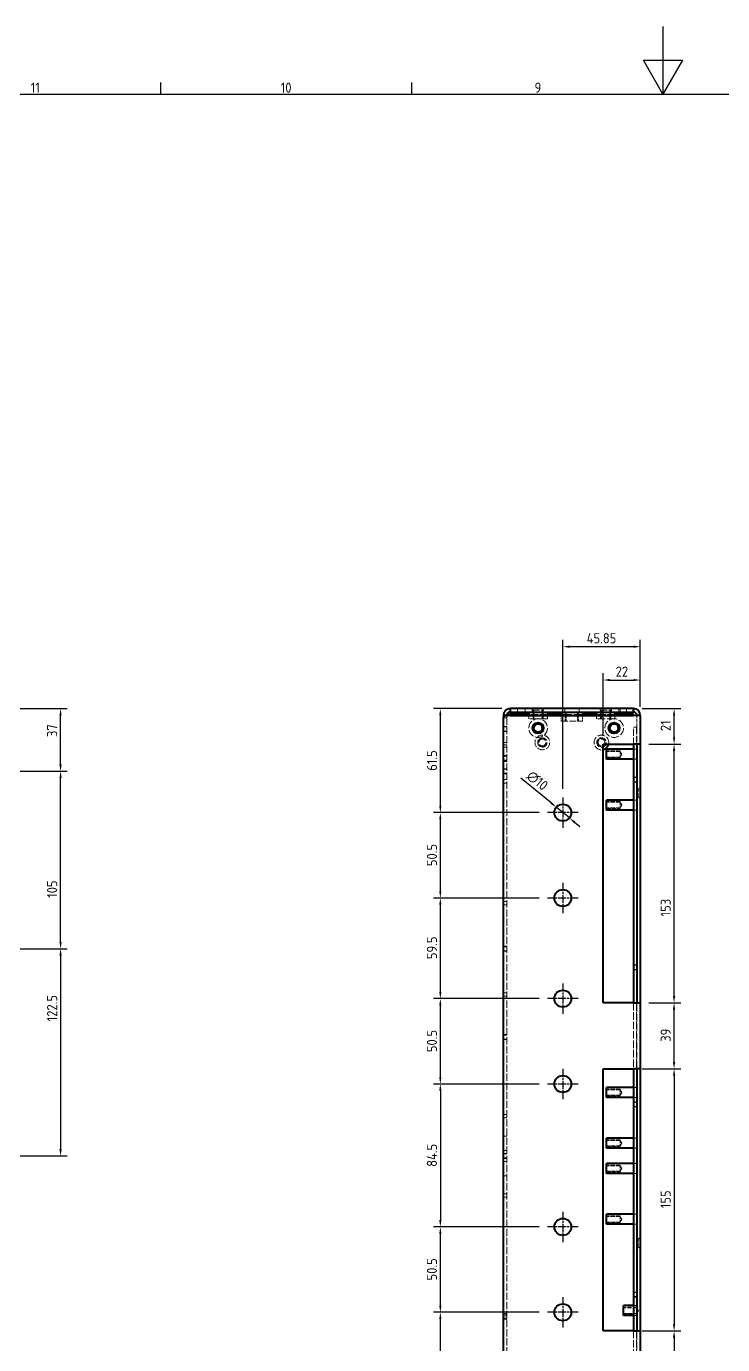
# Model space of a CAD drawing. Header units: millimetres. Extents: x 0 to 2378, y 0 to 1682.
# Drawn here: x 812 to 1224, y 902 to 1682 of the extents above; entities that cross this region are included whole.
import ezdxf

# ---------------------------------------------------------------- set-up
doc = ezdxf.new("R2010")
doc.units = ezdxf.units.MM
doc.header["$LTSCALE"] = 2
doc.linetypes.add('CHAIN', pattern=[0.3543, 0.2362, -0.0295, 0.0591, -0.0295])
doc.linetypes.add('DASHED', pattern=[0.2067, 0.1654, -0.0413])
doc.layers.get('0').update_dxf_attribs({"color": 3, "lineweight": 25})
for name, color, linetype, lineweight in [('가려진 것(ISO)', 2, 'DASHED', 18), ('가시적인 것(ISO)', 3, 'Continuous', 40), ('가시적인 좁은 것(ISO)', 3, 'Continuous', 35), ('경계(ISO)', 7, 'Continuous', 25), ('중심 표식(ISO)', 1, 'Continuous', 25), ('치수(ISO)', 2, 'Continuous', 25)]:
    doc.layers.add(name, color=color, linetype=linetype, lineweight=lineweight)
doc.styles.add('문자 텍스트_M2B', font='isocp.shx')
doc.styles.add('치수 텍스트_PSTEK_POSCO', font='isocp.shx')
doc.dimstyles.new('치수_PSTEK_POSCO', dxfattribs={"dimscale": 2, "dimtxt": 3, "dimasz": 2, "dimexe": 2, "dimexo": 2.5, "dimgap": 1, "dimtad": 1, "dimrnd": 1e-08, "dimdsep": 46, "dimtxsty": '치수 텍스트_PSTEK_POSCO', "dimcen": 0.09, "dimdle": 10, "dimclrd": 7, "dimclre": 7, "dimclrt": 2, "dimadec": 1, "dimazin": 2, "dimtfac": 1, "dimtmove": 0, "dimatfit": 3, "dimfxl": 0, "dimtolj": 1, "dimlwd": -1, "dimlwe": -1, "dimarcsym": 0})

# ---------------------------------------------------------------- blocks, each defined once
blk = doc.blocks.new('경계 Default Border')
at = {"layer": '경계(ISO)'}
for p, q in [((445.88, 821), (445.88, 824.4)), ((520.19, 821), (520.19, 824.4))]:
    blk.add_line(p, q, dxfattribs=at)
at = {"layer": '경계(ISO)', "flags": 128}
for points in [[(594.5, 841), (594.5, 821), (588.73, 831), (600.27, 831), (594.5, 821)], [(20, 20), (20, 821), (1169, 821), (1169, 20), (20, 20)]]:
    blk.add_lwpolyline(points, dxfattribs=at)
at = {"layer": '경계(ISO)', "color": 2, "char_height": 3, "attachment_point": 7, "style": '문자 텍스트_M2B'}
for s, insert in [('11', (407.37, 821.4)), ('10', (481.35, 821.37)), ('9', (556.49, 821.37))]:
    blk.add_mtext(s, dxfattribs=dict(at, insert=insert))
blk = doc.blocks.new('*D34')
at = {"layer": 'Defpoints', "color": 0, "transparency": 16777216}
for p in [(754.1, 1278.51), (832.37, 1278.51), (753.01, 1241.51)]:
    blk.add_point(p, dxfattribs=at)
at = {"layer": '치수(ISO)', "color": 7, "transparency": 16777216}
for p, q in [((759.1, 1278.51), (836.37, 1278.51)), ((832.37, 1245.51), (832.37, 1274.51)), ((758.01, 1241.51), (836.37, 1241.51))]:
    blk.add_line(p, q, dxfattribs=at)
for points in [[(831.7, 1274.51), (833.03, 1274.51), (832.37, 1278.51)], [(831.7, 1245.51), (833.03, 1245.51), (832.37, 1241.51)]]:
    blk.add_solid(points, dxfattribs=at)
at = {"layer": '치수(ISO)', "color": 2, "transparency": 16777216, "insert": (827.37, 1261.73), "char_height": 6, "attachment_point": 4, "rotation": 90, "style": '치수 텍스트_PSTEK_POSCO'}
blk.add_mtext('\\A1;37', dxfattribs=at)
blk = doc.blocks.new('*D35')
at = {"layer": 'Defpoints', "color": 0, "transparency": 16777216}
for p in [(753.01, 1241.51), (832.37, 1241.51), (747.51, 1136.51)]:
    blk.add_point(p, dxfattribs=at)
at = {"layer": '치수(ISO)', "color": 7, "transparency": 16777216}
for p, q in [((758.01, 1241.51), (836.37, 1241.51)), ((832.37, 1140.51), (832.37, 1237.51)), ((752.51, 1136.51), (836.37, 1136.51))]:
    blk.add_line(p, q, dxfattribs=at)
for points in [[(831.7, 1237.51), (833.03, 1237.51), (832.37, 1241.51)], [(831.7, 1140.51), (833.03, 1140.51), (832.37, 1136.51)]]:
    blk.add_solid(points, dxfattribs=at)
at = {"layer": '치수(ISO)', "color": 2, "transparency": 16777216, "insert": (827.37, 1166.61), "char_height": 6, "attachment_point": 4, "rotation": 90, "style": '치수 텍스트_PSTEK_POSCO'}
blk.add_mtext('\\A1;105', dxfattribs=at)
blk = doc.blocks.new('*D42')
at = {"layer": 'Defpoints', "color": 0, "transparency": 16777216}
for p in [(1171.58, 1278.51), (1195.58, 1278.51), (1175.58, 1257.51)]:
    blk.add_point(p, dxfattribs=at)
at = {"layer": '치수(ISO)', "color": 7, "transparency": 16777216}
for p, q in [((1176.58, 1278.51), (1199.58, 1278.51)), ((1195.58, 1261.51), (1195.58, 1274.51)), ((1180.58, 1257.51), (1199.58, 1257.51))]:
    blk.add_line(p, q, dxfattribs=at)
for points in [[(1194.91, 1274.51), (1196.25, 1274.51), (1195.58, 1278.51)], [(1194.91, 1261.51), (1196.25, 1261.51), (1195.58, 1257.51)]]:
    blk.add_solid(points, dxfattribs=at)
at = {"layer": '치수(ISO)', "color": 2, "transparency": 16777216, "insert": (1190.58, 1265.24), "char_height": 6, "attachment_point": 4, "rotation": 90, "style": '치수 텍스트_PSTEK_POSCO'}
blk.add_mtext('\\A1;21', dxfattribs=at)
blk = doc.blocks.new('*D43')
at = {"layer": 'Defpoints', "color": 0, "transparency": 16777216}
for p in [(1175.58, 1295.43), (1175.58, 1274.51), (1153.58, 1257.51)]:
    blk.add_point(p, dxfattribs=at)
at = {"layer": '치수(ISO)', "color": 7, "transparency": 16777216}
for p, q in [((1153.58, 1262.51), (1153.58, 1299.43)), ((1157.58, 1295.43), (1171.58, 1295.43)), ((1175.58, 1279.51), (1175.58, 1299.43))]:
    blk.add_line(p, q, dxfattribs=at)
for points in [[(1157.58, 1296.1), (1157.58, 1294.77), (1153.58, 1295.43)], [(1171.58, 1296.1), (1171.58, 1294.77), (1175.58, 1295.43)]]:
    blk.add_solid(points, dxfattribs=at)
at = {"layer": '치수(ISO)', "color": 2, "transparency": 16777216, "insert": (1161.02, 1300.43), "char_height": 6, "attachment_point": 4, "style": '치수 텍스트_PSTEK_POSCO'}
blk.add_mtext('\\A1;22', dxfattribs=at)
blk = doc.blocks.new('*D73')
at = {"layer": 'Defpoints', "color": 0, "transparency": 16777216}
for p in [(1057.2, 1107.01), (1120.73, 1107.01), (1120.73, 1056.51)]:
    blk.add_point(p, dxfattribs=at)
at = {"layer": '치수(ISO)', "color": 7, "transparency": 16777216}
for p, q in [((1115.73, 1107.01), (1053.2, 1107.01)), ((1057.2, 1060.51), (1057.2, 1103.01)), ((1115.73, 1056.51), (1053.2, 1056.51))]:
    blk.add_line(p, q, dxfattribs=at)
for points in [[(1056.53, 1103.01), (1057.86, 1103.01), (1057.2, 1107.01)], [(1056.53, 1060.51), (1057.86, 1060.51), (1057.2, 1056.51)]]:
    blk.add_solid(points, dxfattribs=at)
at = {"layer": '치수(ISO)', "color": 2, "transparency": 16777216, "insert": (1052.2, 1075.36), "char_height": 6, "attachment_point": 4, "rotation": 90, "style": '치수 텍스트_PSTEK_POSCO'}
blk.add_mtext('\\A1;50.5', dxfattribs=at)
blk = doc.blocks.new('*D74')
at = {"layer": 'Defpoints', "color": 0, "transparency": 16777216}
for p in [(1057.2, 1166.51), (1120.73, 1166.51), (1120.73, 1107.01)]:
    blk.add_point(p, dxfattribs=at)
at = {"layer": '치수(ISO)', "color": 7, "transparency": 16777216}
for p, q in [((1115.73, 1166.51), (1053.2, 1166.51)), ((1057.2, 1111.01), (1057.2, 1162.51)), ((1115.73, 1107.01), (1053.2, 1107.01))]:
    blk.add_line(p, q, dxfattribs=at)
for points in [[(1056.53, 1162.51), (1057.86, 1162.51), (1057.2, 1166.51)], [(1056.53, 1111.01), (1057.86, 1111.01), (1057.2, 1107.01)]]:
    blk.add_solid(points, dxfattribs=at)
at = {"layer": '치수(ISO)', "color": 2, "transparency": 16777216, "insert": (1052.2, 1130.35), "char_height": 6, "attachment_point": 4, "rotation": 90, "style": '치수 텍스트_PSTEK_POSCO'}
blk.add_mtext('\\A1;59.5', dxfattribs=at)
blk = doc.blocks.new('*D75')
at = {"layer": 'Defpoints', "color": 0, "transparency": 16777216}
for p in [(1057.2, 1217.01), (1120.73, 1217.01), (1120.73, 1166.51)]:
    blk.add_point(p, dxfattribs=at)
at = {"layer": '치수(ISO)', "color": 7, "transparency": 16777216}
for p, q in [((1115.73, 1217.01), (1053.2, 1217.01)), ((1057.2, 1170.51), (1057.2, 1213.01)), ((1115.73, 1166.51), (1053.2, 1166.51))]:
    blk.add_line(p, q, dxfattribs=at)
for points in [[(1056.53, 1213.01), (1057.86, 1213.01), (1057.2, 1217.01)], [(1056.53, 1170.51), (1057.86, 1170.51), (1057.2, 1166.51)]]:
    blk.add_solid(points, dxfattribs=at)
at = {"layer": '치수(ISO)', "color": 2, "transparency": 16777216, "insert": (1052.2, 1185.36), "char_height": 6, "attachment_point": 4, "rotation": 90, "style": '치수 텍스트_PSTEK_POSCO'}
blk.add_mtext('\\A1;50.5', dxfattribs=at)
blk = doc.blocks.new('*D76')
at = {"layer": 'Defpoints', "color": 0, "transparency": 16777216}
for p in [(1057.2, 1278.51), (1098.58, 1278.51), (1120.73, 1217.01)]:
    blk.add_point(p, dxfattribs=at)
at = {"layer": '치수(ISO)', "color": 7, "transparency": 16777216}
for p, q in [((1093.58, 1278.51), (1053.2, 1278.51)), ((1057.2, 1221.01), (1057.2, 1274.51)), ((1115.73, 1217.01), (1053.2, 1217.01))]:
    blk.add_line(p, q, dxfattribs=at)
for points in [[(1056.53, 1274.51), (1057.86, 1274.51), (1057.2, 1278.51)], [(1056.53, 1221.01), (1057.86, 1221.01), (1057.2, 1217.01)]]:
    blk.add_solid(points, dxfattribs=at)
at = {"layer": '치수(ISO)', "color": 2, "transparency": 16777216, "insert": (1052.2, 1241.78), "char_height": 6, "attachment_point": 4, "rotation": 90, "style": '치수 텍스트_PSTEK_POSCO'}
blk.add_mtext('\\A1;61.5', dxfattribs=at)
blk = doc.blocks.new('*D78')
at = {"layer": 'Defpoints', "color": 0, "transparency": 16777216}
for p in [(1057.2, 921.51), (1120.73, 921.51), (1120.73, 862.01)]:
    blk.add_point(p, dxfattribs=at)
at = {"layer": '치수(ISO)', "color": 7, "transparency": 16777216}
for p, q in [((1115.73, 921.51), (1053.2, 921.51)), ((1057.2, 866.01), (1057.2, 917.51)), ((1115.73, 862.01), (1053.2, 862.01))]:
    blk.add_line(p, q, dxfattribs=at)
for points in [[(1056.53, 917.51), (1057.86, 917.51), (1057.2, 921.51)], [(1056.53, 866.01), (1057.86, 866.01), (1057.2, 862.01)]]:
    blk.add_solid(points, dxfattribs=at)
at = {"layer": '치수(ISO)', "color": 2, "transparency": 16777216, "insert": (1052.2, 885.35), "char_height": 6, "attachment_point": 4, "rotation": 90, "style": '치수 텍스트_PSTEK_POSCO'}
blk.add_mtext('\\A1;59.5', dxfattribs=at)
blk = doc.blocks.new('*D79')
at = {"layer": 'Defpoints', "color": 0, "transparency": 16777216}
for p in [(1057.2, 972.01), (1120.73, 972.01), (1120.73, 921.51)]:
    blk.add_point(p, dxfattribs=at)
at = {"layer": '치수(ISO)', "color": 7, "transparency": 16777216}
for p, q in [((1115.73, 972.01), (1053.2, 972.01)), ((1057.2, 925.51), (1057.2, 968.01)), ((1115.73, 921.51), (1053.2, 921.51))]:
    blk.add_line(p, q, dxfattribs=at)
for points in [[(1056.53, 968.01), (1057.86, 968.01), (1057.2, 972.01)], [(1056.53, 925.51), (1057.86, 925.51), (1057.2, 921.51)]]:
    blk.add_solid(points, dxfattribs=at)
at = {"layer": '치수(ISO)', "color": 2, "transparency": 16777216, "insert": (1052.2, 940.36), "char_height": 6, "attachment_point": 4, "rotation": 90, "style": '치수 텍스트_PSTEK_POSCO'}
blk.add_mtext('\\A1;50.5', dxfattribs=at)
blk = doc.blocks.new('*D80')
at = {"layer": 'Defpoints', "color": 0, "transparency": 16777216}
for p in [(1129.73, 1315.14), (1175.58, 1274.51), (1129.73, 1226.01)]:
    blk.add_point(p, dxfattribs=at)
at = {"layer": '치수(ISO)', "color": 7, "transparency": 16777216}
for p, q in [((1129.73, 1231.01), (1129.73, 1319.14)), ((1175.58, 1279.51), (1175.58, 1319.14)), ((1171.58, 1315.14), (1133.73, 1315.14))]:
    blk.add_line(p, q, dxfattribs=at)
for points in [[(1133.73, 1315.8), (1133.73, 1314.47), (1129.73, 1315.14)], [(1171.58, 1315.8), (1171.58, 1314.47), (1175.58, 1315.14)]]:
    blk.add_solid(points, dxfattribs=at)
at = {"layer": '치수(ISO)', "color": 2, "transparency": 16777216, "insert": (1143.83, 1320.14), "char_height": 6, "attachment_point": 4, "style": '치수 텍스트_PSTEK_POSCO'}
blk.add_mtext('\\A1;45.85', dxfattribs=at)
blk = doc.blocks.new('*D81')
at = {"layer": 'Defpoints', "color": 0, "transparency": 16777216}
for p in [(1125.86, 1220.18), (1133.6, 1213.84)]:
    blk.add_point(p, dxfattribs=at)
at = {"layer": '치수(ISO)', "color": 7, "transparency": 16777216}
for p, q in [((1122.77, 1222.72), (1104.86, 1237.41)), ((1133.6, 1213.84), (1125.86, 1220.18)), ((1136.69, 1211.31), (1139.78, 1208.77))]:
    blk.add_line(p, q, dxfattribs=at)
for points in [[(1123.19, 1223.23), (1122.35, 1222.2), (1125.86, 1220.18)], [(1137.11, 1211.82), (1136.27, 1210.79), (1133.6, 1213.84)]]:
    blk.add_solid(points, dxfattribs=at)
at = {"layer": '치수(ISO)', "color": 2, "transparency": 16777216, "insert": (1109.57, 1240), "char_height": 6, "attachment_point": 4, "rotation": 320.65328, "style": '치수 텍스트_PSTEK_POSCO'}
blk.add_mtext('\\A1;∅10', dxfattribs=at)
blk = doc.blocks.new('*D84')
at = {"layer": 'Defpoints', "color": 0, "transparency": 16777216}
for p in [(1175.58, 1104.51), (1195.58, 1104.51), (1175.58, 1065.51)]:
    blk.add_point(p, dxfattribs=at)
at = {"layer": '치수(ISO)', "color": 7, "transparency": 16777216}
for p, q in [((1180.58, 1104.51), (1199.58, 1104.51)), ((1195.58, 1069.51), (1195.58, 1100.51)), ((1180.58, 1065.51), (1199.58, 1065.51))]:
    blk.add_line(p, q, dxfattribs=at)
for points in [[(1194.91, 1100.51), (1196.25, 1100.51), (1195.58, 1104.51)], [(1194.91, 1069.51), (1196.25, 1069.51), (1195.58, 1065.51)]]:
    blk.add_solid(points, dxfattribs=at)
at = {"layer": '치수(ISO)', "color": 2, "transparency": 16777216, "insert": (1190.58, 1081.5), "char_height": 6, "attachment_point": 4, "rotation": 90, "style": '치수 텍스트_PSTEK_POSCO'}
blk.add_mtext('\\A1;39', dxfattribs=at)
blk = doc.blocks.new('*D85')
at = {"layer": 'Defpoints', "color": 0, "transparency": 16777216}
for p in [(1175.58, 1257.51), (1195.58, 1257.51), (1175.58, 1104.51)]:
    blk.add_point(p, dxfattribs=at)
at = {"layer": '치수(ISO)', "color": 7, "transparency": 16777216}
for p, q in [((1180.58, 1257.51), (1199.58, 1257.51)), ((1195.58, 1108.51), (1195.58, 1253.51)), ((1180.58, 1104.51), (1199.58, 1104.51))]:
    blk.add_line(p, q, dxfattribs=at)
for points in [[(1194.91, 1253.51), (1196.25, 1253.51), (1195.58, 1257.51)], [(1194.91, 1108.51), (1196.25, 1108.51), (1195.58, 1104.51)]]:
    blk.add_solid(points, dxfattribs=at)
at = {"layer": '치수(ISO)', "color": 2, "transparency": 16777216, "insert": (1190.58, 1155.61), "char_height": 6, "attachment_point": 4, "rotation": 90, "style": '치수 텍스트_PSTEK_POSCO'}
blk.add_mtext('\\A1;153', dxfattribs=at)
blk = doc.blocks.new('*D86')
at = {"layer": 'Defpoints', "color": 0, "transparency": 16777216}
for p in [(1175.58, 1091.62), (1153.58, 717.51), (1175.58, 689.1)]:
    blk.add_point(p, dxfattribs=at)
at = {"layer": '치수(ISO)', "color": 7, "transparency": 16777216}
for p, q in [((1153.58, 712.51), (1153.58, 685.1)), ((1153.58, 689.1), (1135.42, 689.1)), ((1171.58, 689.1), (1157.58, 689.1))]:
    blk.add_line(p, q, dxfattribs=at)
for points in [[(1157.58, 689.77), (1157.58, 688.44), (1153.58, 689.1)], [(1171.58, 689.77), (1171.58, 688.44), (1175.58, 689.1)]]:
    blk.add_solid(points, dxfattribs=at)
at = {"layer": '치수(ISO)', "color": 2, "transparency": 16777216, "insert": (1137.42, 694.1), "char_height": 6, "attachment_point": 4, "style": '치수 텍스트_PSTEK_POSCO'}
blk.add_mtext('\\A1;22', dxfattribs=at)
blk = doc.blocks.new('*D87')
at = {"layer": 'Defpoints', "color": 0, "transparency": 16777216}
for p in [(753.01, 1136.51), (753.01, 1014.01), (832.37, 1014.01)]:
    blk.add_point(p, dxfattribs=at)
at = {"layer": '치수(ISO)', "color": 7, "transparency": 16777216}
for p, q in [((758.01, 1136.51), (836.37, 1136.51)), ((832.37, 1132.51), (832.37, 1018.01)), ((758.01, 1014.01), (836.37, 1014.01))]:
    blk.add_line(p, q, dxfattribs=at)
for points in [[(831.7, 1132.51), (833.03, 1132.51), (832.37, 1136.51)], [(831.7, 1018.01), (833.03, 1018.01), (832.37, 1014.01)]]:
    blk.add_solid(points, dxfattribs=at)
at = {"layer": '치수(ISO)', "color": 2, "transparency": 16777216, "insert": (827.37, 1093.59), "char_height": 6, "attachment_point": 4, "rotation": 90, "style": '치수 텍스트_PSTEK_POSCO'}
blk.add_mtext('\\A1;122.5', dxfattribs=at)
blk = doc.blocks.new('*D161')
at = {"layer": 'Defpoints', "color": 0, "transparency": 16777216}
for p in [(1120.73, 1056.51), (1057.2, 972.01), (1120.73, 972.01)]:
    blk.add_point(p, dxfattribs=at)
at = {"layer": '치수(ISO)', "color": 7, "transparency": 16777216}
for p, q in [((1115.73, 1056.51), (1053.2, 1056.51)), ((1057.2, 1052.51), (1057.2, 976.01)), ((1115.73, 972.01), (1053.2, 972.01))]:
    blk.add_line(p, q, dxfattribs=at)
for points in [[(1056.53, 1052.51), (1057.86, 1052.51), (1057.2, 1056.51)], [(1056.53, 976.01), (1057.86, 976.01), (1057.2, 972.01)]]:
    blk.add_solid(points, dxfattribs=at)
at = {"layer": '치수(ISO)', "color": 2, "transparency": 16777216, "insert": (1052.2, 1007.54), "char_height": 6, "attachment_point": 4, "rotation": 90, "style": '치수 텍스트_PSTEK_POSCO'}
blk.add_mtext('\\A1;84.5', dxfattribs=at)
blk = doc.blocks.new('*D168')
at = {"layer": 'Defpoints', "color": 0, "transparency": 16777216}
for p in [(1171.58, 1065.51), (1171.58, 910.51), (1195.58, 910.51)]:
    blk.add_point(p, dxfattribs=at)
at = {"layer": '치수(ISO)', "color": 7, "transparency": 16777216}
for p, q in [((1176.58, 1065.51), (1199.58, 1065.51)), ((1195.58, 1061.51), (1195.58, 914.51)), ((1176.58, 910.51), (1199.58, 910.51))]:
    blk.add_line(p, q, dxfattribs=at)
for points in [[(1194.91, 1061.51), (1196.25, 1061.51), (1195.58, 1065.51)], [(1194.91, 914.51), (1196.25, 914.51), (1195.58, 910.51)]]:
    blk.add_solid(points, dxfattribs=at)
at = {"layer": '치수(ISO)', "color": 2, "transparency": 16777216, "insert": (1190.58, 983.09), "char_height": 6, "attachment_point": 4, "rotation": 90, "style": '치수 텍스트_PSTEK_POSCO'}
blk.add_mtext('\\A1;155', dxfattribs=at)
blk = doc.blocks.new('*D169')
at = {"layer": 'Defpoints', "color": 0, "transparency": 16777216}
for p in [(1171.58, 910.51), (1171.58, 872.51), (1195.58, 872.51)]:
    blk.add_point(p, dxfattribs=at)
at = {"layer": '치수(ISO)', "color": 7, "transparency": 16777216}
for p, q in [((1176.58, 910.51), (1199.58, 910.51)), ((1195.58, 906.51), (1195.58, 876.51)), ((1176.58, 872.51), (1199.58, 872.51))]:
    blk.add_line(p, q, dxfattribs=at)
for points in [[(1194.91, 906.51), (1196.25, 906.51), (1195.58, 910.51)], [(1194.91, 876.51), (1196.25, 876.51), (1195.58, 872.51)]]:
    blk.add_solid(points, dxfattribs=at)
at = {"layer": '치수(ISO)', "color": 2, "transparency": 16777216, "insert": (1190.58, 888.21), "char_height": 6, "attachment_point": 4, "rotation": 90, "style": '치수 텍스트_PSTEK_POSCO'}
blk.add_mtext('\\A1;38', dxfattribs=at)

msp = doc.modelspace()

# ---------------------------------------------------------------- linework, layer by layer
at = {"layer": '가려진 것(ISO)', "ltscale": 1.904597}
for p, q in [((1096.5796, 1273.098), (1094.5796, 1273.098)), ((1096.5796, 1273.098), (1096.5796, 1274.5122)), ((1102.8296, 1276.5122), (1102.8296, 1278.5122)), ((1107.3296, 1276.5122), (1107.3296, 1278.5122)), ((1109.5796, 1274.5122), (1109.5796, 1272.5122)), ((1111.5796, 1278.5122), (1111.5796, 1276.5122)), ((1120.5796, 1274.5122), (1120.5796, 1272.5122)), ((1130.8296, 1276.5122), (1130.8296, 1278.5122)), ((1139.3296, 1276.5122), (1139.3296, 1278.5122)), ((1149.5796, 1274.5122), (1149.5796, 1272.5122)), ((1158.5796, 1278.5122), (1158.5796, 1276.5122)), ((1160.5796, 1274.5122), (1160.5796, 1272.5122)), ((1162.8296, 1276.5122), (1162.8296, 1278.5122)), ((1163.5796, 1278.5122), (1163.5796, 1276.5122)), ((1167.3296, 1276.5122), (1167.3296, 1278.5122)), ((1096.5796, 1268.0122), (1094.5796, 1268.0122)), ((1096.5796, 1267.7417), (1094.5796, 1267.7417)), ((1096.5796, 1265.2827), (1094.5796, 1265.2827)), ((1094.5796, 1265.0122), (1096.5796, 1265.0122)), ((1094.5796, 1258.5122), (1096.5796, 1258.5122)), ((1096.5796, 1257.098), (1094.5796, 1257.098)), ((1096.5796, 1255.7622), (1094.5796, 1255.7622)), ((1096.5796, 1250.7622), (1094.5796, 1250.7622)), ((1096.5796, 1250.4917), (1094.5796, 1250.4917)), ((1096.5796, 1248.0327), (1094.5796, 1248.0327)), ((1094.5796, 1247.7622), (1096.5796, 1247.7622)), ((1173.5796, 1254.4622), (1171.5796, 1254.4622)), ((1173.5796, 1248.5622), (1171.5796, 1248.5622)), ((1096.5796, 1247.2622), (1094.5796, 1247.2622)), ((1096.5796, 1243.0122), (1094.5796, 1243.0122)), ((1096.5796, 1242.7417), (1094.5796, 1242.7417)), ((1096.5796, 1240.2827), (1094.5796, 1240.2827)), ((1094.5796, 1240.0122), (1096.5796, 1240.0122)), ((1094.5796, 1236.5122), (1096.5796, 1236.5122)), ((1094.5796, 1234.5122), (1096.5796, 1234.5122)), ((1173.5796, 1238.0122), (1171.5796, 1238.0122)), ((1171.5796, 1237.7417), (1173.5796, 1237.7417)), ((1171.5796, 1235.2827), (1173.5796, 1235.2827)), ((1171.5796, 1235.0122), (1173.5796, 1235.0122)), ((1173.5796, 1224.4622), (1171.5796, 1224.4622)), ((1173.5796, 1218.5622), (1171.5796, 1218.5622)), ((1094.5796, 1164.5122), (1096.5796, 1164.5122)), ((1096.5796, 1162.5122), (1094.5796, 1162.5122)), ((1096.5796, 1138.0122), (1094.5796, 1138.0122)), ((1096.5796, 1137.7417), (1094.5796, 1137.7417)), ((1096.5796, 1135.2827), (1094.5796, 1135.2827)), ((1094.5796, 1135.0122), (1096.5796, 1135.0122)), ((1173.5796, 1127.0122), (1171.5796, 1127.0122)), ((1171.5796, 1126.7417), (1173.5796, 1126.7417)), ((1171.5796, 1124.2827), (1173.5796, 1124.2827)), ((1171.5796, 1124.0122), (1173.5796, 1124.0122)), ((1094.5796, 1110.5122), (1096.5796, 1110.5122)), ((1094.5796, 1108.5122), (1096.5796, 1108.5122)), ((1096.5796, 1085.7622), (1094.5796, 1085.7622)), ((1096.5796, 1085.4917), (1094.5796, 1085.4917)), ((1096.5796, 1083.0327), (1094.5796, 1083.0327)), ((1094.5796, 1082.7622), (1096.5796, 1082.7622)), ((1173.5796, 1054.4622), (1171.5796, 1054.4622)), ((1173.5796, 1048.5622), (1171.5796, 1048.5622)), ((1173.5796, 1046.0122), (1171.5796, 1046.0122)), ((1171.5796, 1045.7417), (1173.5796, 1045.7417)), ((1094.5796, 1038.5122), (1096.5796, 1038.5122)), ((1171.5796, 1043.2827), (1173.5796, 1043.2827)), ((1171.5796, 1043.0122), (1173.5796, 1043.0122)), ((1096.5796, 1036.5122), (1094.5796, 1036.5122)), ((1096.5796, 1025.7622), (1094.5796, 1025.7622)), ((1173.5796, 1024.4622), (1171.5796, 1024.4622)), ((1096.5796, 1017.2622), (1094.5796, 1017.2622)), ((1096.5796, 1015.5122), (1094.5796, 1015.5122)), ((1096.5796, 1015.2417), (1094.5796, 1015.2417)), ((1173.5796, 1018.5622), (1171.5796, 1018.5622)), ((1096.5796, 1012.7827), (1094.5796, 1012.7827)), ((1094.5796, 1012.5122), (1096.5796, 1012.5122)), ((1096.5796, 1010.7622), (1094.5796, 1010.7622)), ((1173.5796, 1009.4622), (1171.5796, 1009.4622)), ((1096.5796, 1002.2622), (1094.5796, 1002.2622)), ((1173.5796, 1003.5622), (1171.5796, 1003.5622)), ((1094.5796, 991.5122), (1096.5796, 991.5122)), ((1094.5796, 989.5122), (1096.5796, 989.5122)), ((1173.5796, 979.4622), (1171.5796, 979.4622)), ((1173.5796, 973.5622), (1171.5796, 973.5622)), ((1173.5796, 933.5122), (1171.5796, 933.5122)), ((1171.5796, 933.2417), (1173.5796, 933.2417)), ((1171.5796, 930.7827), (1173.5796, 930.7827)), ((1171.5796, 930.5122), (1173.5796, 930.5122)), ((1096.5796, 920.7622), (1094.5796, 920.7622)), ((1096.5796, 920.4917), (1094.5796, 920.4917)), ((1173.5796, 925.4622), (1171.5796, 925.4622)), ((1094.5796, 919.5122), (1096.5796, 919.5122)), ((1096.5796, 918.0327), (1094.5796, 918.0327)), ((1094.5796, 917.7622), (1096.5796, 917.7622)), ((1096.5796, 917.5122), (1094.5796, 917.5122)), ((1173.5796, 919.5622), (1171.5796, 919.5622))]:
    msp.add_line(p, q, dxfattribs=at)
at = {"layer": '가려진 것(ISO)', "ltscale": 13.051744}
msp.add_line((1096.5796, 1273.098), (1096.5796, 399.0122), dxfattribs=at)
at = {"layer": '가려진 것(ISO)', "ltscale": 7.618686}
for p, q in [((1109.0796, 1275.098), (1101.0796, 1275.098)), ((1169.0796, 1275.098), (1161.0796, 1275.098)), ((1163.5796, 1253.5122), (1155.5796, 1253.5122)), ((1163.5796, 1253.1332), (1155.5796, 1253.1332)), ((1163.5796, 1249.8912), (1155.5796, 1249.8912)), ((1155.5796, 1249.5122), (1163.5796, 1249.5122)), ((1163.5796, 1223.5122), (1155.5796, 1223.5122)), ((1163.5796, 1223.1332), (1155.5796, 1223.1332)), ((1163.5796, 1219.8912), (1155.5796, 1219.8912)), ((1155.5796, 1219.5122), (1163.5796, 1219.5122)), ((1163.5796, 1053.5122), (1155.5796, 1053.5122)), ((1163.5796, 1053.1332), (1155.5796, 1053.1332)), ((1163.5796, 1049.8912), (1155.5796, 1049.8912)), ((1155.5796, 1049.5122), (1163.5796, 1049.5122)), ((1163.5796, 1023.5122), (1155.5796, 1023.5122)), ((1163.5796, 1023.1332), (1155.5796, 1023.1332)), ((1163.5796, 1019.8912), (1155.5796, 1019.8912)), ((1155.5796, 1019.5122), (1163.5796, 1019.5122)), ((1163.5796, 1008.5122), (1155.5796, 1008.5122)), ((1163.5796, 1008.1332), (1155.5796, 1008.1332)), ((1163.5796, 1004.8912), (1155.5796, 1004.8912)), ((1155.5796, 1004.5122), (1163.5796, 1004.5122)), ((1163.5796, 978.5122), (1155.5796, 978.5122)), ((1163.5796, 978.1332), (1155.5796, 978.1332)), ((1163.5796, 974.8912), (1155.5796, 974.8912)), ((1155.5796, 974.5122), (1163.5796, 974.5122)), ((1173.5796, 924.5122), (1165.5796, 924.5122)), ((1173.5796, 924.1332), (1165.5796, 924.1332)), ((1173.5796, 920.8912), (1165.5796, 920.8912)), ((1165.5796, 920.5122), (1173.5796, 920.5122))]:
    msp.add_line(p, q, dxfattribs=at)
at = {"layer": '가려진 것(ISO)', "ltscale": 1.428422}
for p, q in [((1103.0796, 1276.5122), (1103.0796, 1275.0122)), ((1103.4586, 1276.5122), (1103.4586, 1275.0122)), ((1106.7006, 1276.5122), (1106.7006, 1275.0122)), ((1107.0796, 1275.0122), (1107.0796, 1276.5122)), ((1163.0796, 1276.5122), (1163.0796, 1275.0122)), ((1163.4586, 1276.5122), (1163.4586, 1275.0122)), ((1166.7006, 1276.5122), (1166.7006, 1275.0122)), ((1167.0796, 1275.0122), (1167.0796, 1276.5122))]:
    msp.add_line(p, q, dxfattribs=at)
at = {"layer": '가려진 것(ISO)', "ltscale": 13.304306}
for p, q in [((1120.5796, 1275.098), (1109.5796, 1275.098)), ((1160.5796, 1275.098), (1149.5796, 1275.098))]:
    msp.add_line(p, q, dxfattribs=at)
at = {"layer": '가려진 것(ISO)', "ltscale": 13.932237}
for p, q in [((1120.5796, 1272.5122), (1109.5796, 1272.5122)), ((1160.5796, 1272.5122), (1149.5796, 1272.5122))]:
    msp.add_line(p, q, dxfattribs=at)
at = {"layer": '가려진 것(ISO)', "ltscale": 0.952248}
for p, q in [((1111.8296, 1277.5122), (1111.8296, 1278.5122)), ((1118.3296, 1277.5122), (1118.3296, 1278.5122)), ((1151.8296, 1277.5122), (1151.8296, 1278.5122)), ((1158.3296, 1277.5122), (1158.3296, 1278.5122))]:
    msp.add_line(p, q, dxfattribs=at)
at = {"layer": '가려진 것(ISO)', "ltscale": 12.349028}
for p, q in [((1111.8296, 1277.5122), (1118.3296, 1277.5122)), ((1151.8296, 1277.5122), (1158.3296, 1277.5122))]:
    msp.add_line(p, q, dxfattribs=at)
at = {"layer": '가려진 것(ISO)', "ltscale": 4.761642}
for p, q in [((1112.0796, 1277.5122), (1112.0796, 1272.5122)), ((1112.6211, 1277.5122), (1112.6211, 1272.5122)), ((1117.5381, 1277.5122), (1117.5381, 1272.5122)), ((1118.0796, 1272.5122), (1118.0796, 1277.5122)), ((1152.0796, 1277.5122), (1152.0796, 1272.5122)), ((1152.6211, 1277.5122), (1152.6211, 1272.5122)), ((1157.5381, 1277.5122), (1157.5381, 1272.5122)), ((1158.0796, 1272.5122), (1158.0796, 1277.5122))]:
    msp.add_line(p, q, dxfattribs=at)
at = {"layer": '가려진 것(ISO)', "ltscale": 15.299952}
msp.add_line((1141.4046, 1275.098), (1128.7546, 1275.098), dxfattribs=at)
at = {"layer": '가려진 것(ISO)', "ltscale": 3.304549}
for p, q in [((1128.7546, 1274.5122), (1128.7546, 1271.0422)), ((1141.4046, 1274.5122), (1141.4046, 1271.0422))]:
    msp.add_line(p, q, dxfattribs=at)
at = {"layer": '가려진 것(ISO)', "ltscale": 12.016554}
msp.add_line((1128.7546, 1271.0422), (1141.4046, 1271.0422), dxfattribs=at)
at = {"layer": '가려진 것(ISO)', "ltscale": 5.209245}
for p, q in [((1131.0796, 1276.5122), (1131.0796, 1271.0422)), ((1131.7561, 1276.5122), (1131.7561, 1271.0422)), ((1138.4031, 1276.5122), (1138.4031, 1271.0422)), ((1139.0796, 1271.0422), (1139.0796, 1276.5122))]:
    msp.add_line(p, q, dxfattribs=at)
at = {"layer": '가려진 것(ISO)', "ltscale": 6.666338}
msp.add_line((1173.5796, 1267.5122), (1173.5796, 1274.5122), dxfattribs=at)
at = {"layer": '가려진 것(ISO)', "ltscale": 12.094824}
for p, q in [((1171.5796, 1257.5122), (1171.5796, 1267.5122)), ((1173.3116, 1267.5122), (1173.3116, 1257.5122)), ((1173.5796, 1267.5122), (1173.5796, 1257.5122))]:
    msp.add_line(p, q, dxfattribs=at)
at = {"layer": '가려진 것(ISO)', "ltscale": 1.649416}
msp.add_line((1171.5796, 1267.5122), (1173.3116, 1267.5122), dxfattribs=at)
at = {"layer": '가려진 것(ISO)', "ltscale": 0.255081}
msp.add_line((1173.3116, 1267.5122), (1173.5796, 1267.5122), dxfattribs=at)
at = {"layer": '가려진 것(ISO)', "ltscale": 5.983681}
for p, q in [((1163.5796, 1253.5122), (1163.5796, 1249.5122)), ((1163.5796, 1223.5122), (1163.5796, 1219.5122)), ((1163.5796, 1053.5122), (1163.5796, 1049.5122)), ((1163.5796, 1023.5122), (1163.5796, 1019.5122)), ((1163.5796, 1008.5122), (1163.5796, 1004.5122)), ((1163.5796, 978.5122), (1163.5796, 974.5122))]:
    msp.add_line(p, q, dxfattribs=at)
at = {"layer": '가려진 것(ISO)', "ltscale": 1.800898}
for p, q in [((1164.5536, 1251.5122), (1163.5796, 1253.1332)), ((1164.5536, 1251.5122), (1163.5796, 1249.8912)), ((1164.5536, 1221.5122), (1163.5796, 1223.1332)), ((1164.5536, 1221.5122), (1163.5796, 1219.8912)), ((1164.5536, 1051.5122), (1163.5796, 1053.1332)), ((1164.5536, 1051.5122), (1163.5796, 1049.8912)), ((1164.5536, 1021.5122), (1163.5796, 1023.1332)), ((1164.5536, 1021.5122), (1163.5796, 1019.8912)), ((1164.5536, 1006.5122), (1163.5796, 1008.1332)), ((1164.5536, 1006.5122), (1163.5796, 1004.8912)), ((1164.5536, 976.5122), (1163.5796, 978.1332)), ((1164.5536, 976.5122), (1163.5796, 974.8912)), ((1174.5536, 922.5122), (1173.5796, 924.1332)), ((1174.5536, 922.5122), (1173.5796, 920.8912))]:
    msp.add_line(p, q, dxfattribs=at)
at = {"layer": '가려진 것(ISO)', "ltscale": 1.68343}
for p, q in [((1174.3296, 1230.7622), (1175.5796, 1232.0122)), ((1174.3296, 1226.2622), (1175.5796, 1225.0122)), ((1174.3296, 964.7622), (1175.5796, 966.0122)), ((1174.3296, 960.2622), (1175.5796, 959.0122))]:
    msp.add_line(p, q, dxfattribs=at)
at = {"layer": '가려진 것(ISO)', "ltscale": 0.714161}
for p, q in [((1174.3296, 1230.7622), (1173.5796, 1230.7622)), ((1174.3296, 1226.2622), (1173.5796, 1226.2622)), ((1174.3296, 964.7622), (1173.5796, 964.7622)), ((1174.3296, 960.2622), (1173.5796, 960.2622))]:
    msp.add_line(p, q, dxfattribs=at)
at = {"layer": '가려진 것(ISO)', "ltscale": 6.731654}
for p, q in [((1174.3296, 1226.2622), (1174.3296, 1230.7622)), ((1174.3296, 960.2622), (1174.3296, 964.7622))]:
    msp.add_line(p, q, dxfattribs=at)
at = {"layer": '가려진 것(ISO)', "ltscale": 13.477089}
for p, q in [((1171.5796, 1104.5122), (1171.5796, 1065.5122)), ((1173.3116, 1104.5122), (1173.3116, 1065.5122)), ((1173.5796, 1065.5122), (1173.5796, 1104.5122))]:
    msp.add_line(p, q, dxfattribs=at)
at = {"layer": '가려진 것(ISO)', "ltscale": 13.131522}
for p, q in [((1171.5796, 910.5122), (1171.5796, 872.5122)), ((1173.3116, 910.5122), (1173.3116, 872.5122)), ((1173.5796, 872.5122), (1173.5796, 910.5122))]:
    msp.add_line(p, q, dxfattribs=at)
at = {"layer": '가려진 것(ISO)', "ltscale": 13.932237}
for centre, radius in [((1115.0796, 1267.0122), 5.5), ((1160.0796, 1267.0122), 5.5), ((1117.5796, 1258.5122), 2.75), ((1152.5796, 1258.5122), 2.75)]:
    msp.add_circle(centre, radius, dxfattribs=at)
at = {"layer": '가려진 것(ISO)', "ltscale": 13.222959}
msp.add_circle((1117.5796, 1258.5122), 4.35, dxfattribs=at)
at = {"layer": '가려진 것(ISO)', "ltscale": 15.707963}
msp.add_circle((1117.5796, 1258.5122), 2.067, dxfattribs=at)
at = {"layer": '가려진 것(ISO)', "ltscale": 2.015251}
msp.add_arc((1098.5796, 1273.098), 2, 135, 180, dxfattribs=at)
at = {"layer": '가려진 것(ISO)', "ltscale": 14.248878}
msp.add_arc((1117.5796, 1258.5122), 2.5, 80, 350, dxfattribs=at)
at = {"layer": '가려진 것(ISO)', "ltscale": 13.61692}
msp.add_arc((1152.5796, 1258.5122), 4.35, 346.7096953, 283.2903047, dxfattribs=at)
at = {"layer": '가려진 것(ISO)', "ltscale": 11.271295}
msp.add_arc((1152.5796, 1258.5122), 2.5, 80, 293.5781785, dxfattribs=at)
at = {"layer": '가려진 것(ISO)', "ltscale": 14.305889}
msp.add_arc((1152.5796, 1258.5122), 2.067, 331.0665809, 298.9334191, dxfattribs=at)
at = {"layer": '가려진 것(ISO)', "ltscale": 0.564128}
msp.add_arc((1152.5796, 1258.5122), 2.5, 336.4218215, 350, dxfattribs=at)
at = {"layer": '가려진 것(ISO)', "ltscale": 1.070908}
msp.add_open_spline([(1096.6099, 1274.8342), (1096.2972, 1274.7458), (1096.0076, 1274.6372), (1095.7524, 1274.5112)], degree=3, dxfattribs=at)
at = {"layer": '가시적인 것(ISO)'}
for p, q in [((1095.7512, 1274.5122), (1094.5796, 1274.5122)), ((1094.5796, 1274.5122), (1094.5796, 1273.098)), ((1094.5796, 399.0122), (1094.5796, 1273.098)), ((1098.5796, 1274.5122), (1095.7512, 1274.5122)), ((1171.5796, 1278.5122), (1098.5796, 1278.5122)), ((1098.5796, 1278.5122), (1098.5796, 1276.5122)), ((1098.5796, 1276.5122), (1171.5796, 1276.5122)), ((1101.0796, 1275.098), (1098.5796, 1275.098)), ((1098.5796, 1274.5122), (1171.5796, 1274.5122)), ((1101.0796, 1276.5122), (1101.0796, 1275.0122)), ((1109.0796, 1275.0122), (1101.0796, 1275.0122)), ((1109.0796, 1276.5122), (1109.0796, 1275.0122)), ((1109.5796, 1275.098), (1109.0796, 1275.098)), ((1109.5796, 1276.5122), (1109.5796, 1274.5122)), ((1120.5796, 1276.5122), (1120.5796, 1274.5122)), ((1128.7546, 1275.098), (1120.5796, 1275.098)), ((1128.7546, 1276.5122), (1128.7546, 1274.5122)), ((1141.4046, 1276.5122), (1141.4046, 1274.5122)), ((1149.5796, 1275.098), (1141.4046, 1275.098)), ((1149.5796, 1276.5122), (1149.5796, 1274.5122)), ((1160.5796, 1276.5122), (1160.5796, 1274.5122)), ((1161.0796, 1275.098), (1160.5796, 1275.098)), ((1161.0796, 1276.5122), (1161.0796, 1275.0122)), ((1169.0796, 1275.0122), (1161.0796, 1275.0122)), ((1169.0796, 1276.5122), (1169.0796, 1275.0122)), ((1171.5796, 1275.098), (1169.0796, 1275.098)), ((1171.5796, 1276.5122), (1171.5796, 1278.5122)), ((1171.5796, 1274.5122), (1171.5796, 1275.098)), ((1175.5796, 1274.5122), (1171.5796, 1274.5122)), ((1175.5796, 1274.5122), (1175.5796, 1257.5122)), ((1153.5796, 1257.5122), (1171.5796, 1257.5122)), ((1153.5796, 1104.5122), (1153.5796, 1257.5122)), ((1175.5796, 1257.5122), (1171.5796, 1257.5122)), ((1171.5796, 1257.5122), (1171.5796, 1104.5122)), ((1173.5796, 1257.5122), (1173.5796, 1104.5122)), ((1175.5796, 1257.5122), (1175.5796, 1104.5122)), ((1155.5796, 1248.5622), (1155.5796, 1254.4622)), ((1171.5796, 1254.4622), (1155.5796, 1254.4622)), ((1171.5796, 1248.5622), (1155.5796, 1248.5622)), ((1155.5796, 1218.5622), (1155.5796, 1224.4622)), ((1171.5796, 1224.4622), (1155.5796, 1224.4622)), ((1171.5796, 1218.5622), (1155.5796, 1218.5622)), ((1171.5796, 1104.5122), (1153.5796, 1104.5122)), ((1171.5796, 1104.5122), (1175.5796, 1104.5122)), ((1175.5796, 1104.5122), (1175.5796, 1065.5122)), ((1153.5796, 1065.5122), (1171.5796, 1065.5122)), ((1153.5796, 910.5122), (1153.5796, 1065.5122)), ((1175.5796, 1065.5122), (1171.5796, 1065.5122)), ((1171.5796, 1065.5122), (1171.5796, 910.5122)), ((1173.5796, 1065.5122), (1173.5796, 910.5122)), ((1175.5796, 1065.5122), (1175.5796, 910.5122)), ((1155.5796, 1048.5622), (1155.5796, 1054.4622)), ((1171.5796, 1054.4622), (1155.5796, 1054.4622)), ((1171.5796, 1048.5622), (1155.5796, 1048.5622)), ((1155.5796, 1018.5622), (1155.5796, 1024.4622)), ((1171.5796, 1024.4622), (1155.5796, 1024.4622)), ((1171.5796, 1018.5622), (1155.5796, 1018.5622)), ((1155.5796, 1003.5622), (1155.5796, 1009.4622)), ((1171.5796, 1009.4622), (1155.5796, 1009.4622)), ((1171.5796, 1003.5622), (1155.5796, 1003.5622)), ((1155.5796, 973.5622), (1155.5796, 979.4622)), ((1171.5796, 979.4622), (1155.5796, 979.4622)), ((1171.5796, 973.5622), (1155.5796, 973.5622)), ((1165.5796, 919.5622), (1165.5796, 925.4622)), ((1171.5796, 925.4622), (1165.5796, 925.4622)), ((1171.5796, 919.5622), (1165.5796, 919.5622)), ((1171.5796, 910.5122), (1153.5796, 910.5122)), ((1171.5796, 910.5122), (1175.5796, 910.5122)), ((1175.5796, 910.5122), (1175.5796, 872.5122))]:
    msp.add_line(p, q, dxfattribs=at)
for centre, radius in [((1115.0796, 1267.0122), 3.25), ((1115.0796, 1267.0122), 2.4585), ((1160.0796, 1267.0122), 3.25), ((1160.0796, 1267.0122), 2.4585), ((1129.7296, 1217.0122), 5), ((1129.7296, 1166.5122), 5), ((1129.7296, 1107.0122), 5), ((1129.7296, 1056.5122), 5), ((1129.7296, 972.0122), 5), ((1129.7296, 921.5122), 5)]:
    msp.add_circle(centre, radius, dxfattribs=at)
for centre, radius, start, end in [((1098.5796, 1274.5122), 2, 90, 180), ((1098.5796, 1273.098), 2, 90, 135), ((1171.5796, 1274.5122), 4, 0, 90), ((1171.5796, 1274.5122), 2, 0, 90), ((1152.5796, 1258.5122), 2.067, 298.9334191, 331.0665809), ((1152.5796, 1258.5122), 4.35, 283.2903047, 346.7096953)]:
    msp.add_arc(centre, radius, start, end, dxfattribs=at)
msp.add_open_spline([(1098.5796, 1278.5122), (1097.3247, 1278.5122), (1096.0856, 1277.8819), (1095.3467, 1276.8677), (1094.8523, 1276.1891), (1094.5796, 1275.3518), (1094.5796, 1274.5122)], degree=3, knots=[0, 0, 0, 0, 0.94114131, 0.94114131, 0.94114131, 1.57079633, 1.57079633, 1.57079633, 1.57079633], dxfattribs=at)
for points in [[(1094.5796, 1273.098), (1094.5796, 1273.6216), (1095.0107, 1274.142), (1095.7512, 1274.5122)], [(1098.5796, 1275.098), (1097.8917, 1275.098), (1097.2085, 1275.0033), (1096.6099, 1274.8342)]]:
    msp.add_open_spline(points, degree=3, dxfattribs=at)
at = {"layer": '가시적인 좁은 것(ISO)'}
for centre, radius, start, end in [((1115.0796, 1267.0122), 3, 10, 280), ((1160.0796, 1267.0122), 3, 10, 280), ((1152.5796, 1258.5122), 2.5, 293.5781785, 336.4218215)]:
    msp.add_arc(centre, radius, start, end, dxfattribs=at)
at = {"layer": '중심 표식(ISO)', "linetype": 'CHAIN', "ltscale": 10.000767}
for p, q in [((1129.7296, 1226.0122), (1129.7296, 1208.0122)), ((1138.7296, 1217.0122), (1120.7296, 1217.0122)), ((1129.7296, 1175.5122), (1129.7296, 1157.5122)), ((1138.7296, 1166.5122), (1120.7296, 1166.5122)), ((1129.7296, 1116.0122), (1129.7296, 1098.0122)), ((1138.7296, 1107.0122), (1120.7296, 1107.0122)), ((1129.7296, 1065.5122), (1129.7296, 1047.5122)), ((1138.7296, 1056.5122), (1120.7296, 1056.5122)), ((1129.7296, 981.0122), (1129.7296, 963.0122)), ((1138.7296, 972.0122), (1120.7296, 972.0122)), ((1129.7296, 930.5122), (1129.7296, 912.5122)), ((1138.7296, 921.5122), (1120.7296, 921.5122))]:
    msp.add_line(p, q, dxfattribs=at)

# ---------------------------------------------------------------- block references
at = {"xscale": 2, "yscale": 2, "zscale": 2}
msp.add_blockref('경계 Default Border', (0, 0), dxfattribs=at)

# ---------------------------------------------------------------- dimensions: what is measured, and where the dimension line sits
at = {"layer": '치수(ISO)', "color": 7}
for base, p1, p2, angle, picture, middle in [((1129.7296, 1315.1363), (1175.5796, 1274.5122), (1129.7296, 1226.0122), 180, '*D80', (1152.6546, 1315.1363)), ((832.3666, 1278.5122), (753.0111, 1241.5122), (754.0968, 1278.5122), 90, '*D34', (832.3666, 1265.0322)), ((1057.1951, 1278.5122), (1120.7296, 1217.0122), (1098.5796, 1278.5122), 90, '*D76', (1057.1951, 1247.7822)), ((1195.5796, 1278.5122), (1175.5796, 1257.5122), (1171.5796, 1278.5122), 90, '*D42', (1195.5796, 1268.0122)), ((1195.5796, 1257.5122), (1175.5796, 1104.5122), (1175.5796, 1257.5122), 90, '*D85', (1195.5796, 1160.5322)), ((832.3666, 1241.5122), (747.5111, 1136.5122), (753.0111, 1241.5122), 90, '*D35', (832.3666, 1171.5322)), ((1057.1951, 1217.0122), (1120.7296, 1166.5122), (1120.7296, 1217.0122), 90, '*D75', (1057.1951, 1191.7822)), ((1057.1951, 1166.5122), (1120.7296, 1107.0122), (1120.7296, 1166.5122), 90, '*D74', (1057.1951, 1136.7822)), ((832.3666, 1014.0122), (753.0111, 1136.5122), (753.0111, 1014.0122), 90, '*D87', (832.3666, 1101.5122)), ((1057.1951, 1107.0122), (1120.7296, 1056.5122), (1120.7296, 1107.0122), 90, '*D73', (1057.1951, 1081.7822)), ((1195.5796, 1104.5122), (1175.5796, 1065.5122), (1175.5796, 1104.5122), 90, '*D84', (1195.5796, 1085.0122)), ((1195.5796, 910.5122), (1171.5796, 1065.5122), (1171.5796, 910.5122), 270, '*D168', (1195.5796, 988.0122)), ((1057.1951, 972.0122), (1120.7296, 1056.5122), (1120.7296, 972.0122), 90, '*D161', (1057.1951, 1014.2622)), ((1057.1951, 972.0122), (1120.7296, 921.5122), (1120.7296, 972.0122), 90, '*D79', (1057.1951, 946.7822)), ((1057.1951, 921.5122), (1120.7296, 862.0122), (1120.7296, 921.5122), 90, '*D78', (1057.1951, 891.7822)), ((1195.5796, 872.5122), (1171.5796, 910.5122), (1171.5796, 872.5122), 90, '*D169', (1195.5796, 891.5122))]:
    dim = msp.add_linear_dim(base=base, p1=p1, p2=p2, angle=angle, dimstyle='치수_PSTEK_POSCO', override={"dimdec": 2, "dimtp": 0, "dimtm": 0, "dimtdec": 2, "dimtofl": 0, "dimatfit": 1}, dxfattribs=at)
    dim.commit()
    dim.dimension.update_dxf_attribs({"geometry": picture, "text_midpoint": middle, "dimtype": 160})
for base, p1, p2, override, picture, middle in [((1175.5796, 1295.4342), (1153.5796, 1257.5122), (1175.5796, 1274.5122), {"dimdec": 2, "dimtp": 0, "dimtm": 0, "dimtdec": 2, "dimtofl": 0, "dimatfit": 1}, '*D43', (1164.5796, 1295.4342)), ((1175.5796, 689.1018), (1153.5796, 717.5122), (1175.5796, 1091.6222), {"dimdec": 2, "dimse2": 1, "dimtp": 0, "dimtm": 0, "dimtdec": 2, "dimtofl": 0, "dimatfit": 2}, '*D86', (1140.9742, 689.1018))]:
    dim = msp.add_linear_dim(base=base, p1=p1, p2=p2, dimstyle='치수_PSTEK_POSCO', override=override, dxfattribs=at)
    dim.commit()
    dim.dimension.update_dxf_attribs({"geometry": picture, "text_midpoint": middle, "dimtype": 160})
dim = msp.add_diameter_dim_2p(p1=(1133.5962, 1213.8422), p2=(1125.863, 1220.1823), dimstyle='치수_PSTEK_POSCO', override={"dimdec": 2, "dimlfac": 1, "dimtp": 0, "dimtm": 0, "dimtdec": 2, "dimatfit": 2}, dxfattribs=at)
dim.commit()
dim.dimension.update_dxf_attribs({"geometry": '*D81', "text_midpoint": (1110.58, 1232.7121), "dimtype": 163})

doc.saveas('drawing.dxf')
